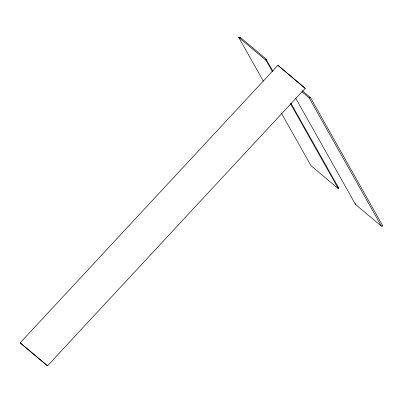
<?xml version="1.0" encoding="UTF-8"?>
<svg xmlns="http://www.w3.org/2000/svg" width="403" height="403" viewBox="0 0 403 403"><rect width="100%" height="100%" fill="white"/><g stroke="black" fill="none" stroke-linecap="round" stroke-linejoin="round"><path stroke-width="0.6" d="M20.15 342.852L277.894 65.326L305.237 88.292L47.494 365.813L20.15 342.852L47.494 365.813M263.386 81.204L238.662 37.318L240.092 37.187L265.965 58.914L272.766 70.983M301.902 91.768L309.086 97.803L310.522 97.672L382.85 226.038L381.414 226.169L355.547 204.442L295.58 98.02M304.693 88.02L305.237 88.292M304.215 87.617L277.894 65.326M238.662 37.318L266.005 60.284L272.493 71.799M302.366 90.821L310.522 97.672M337.336 186.473L338.293 187.279L338.334 188.649L310.99 165.683L281.626 113.57M309.086 97.803L381.414 226.169M291.001 103.344L338.293 187.279M290.422 103.616L338.334 188.649M240.092 37.187L240.712 38.28M355.522 203.525L355.547 204.442M265.965 58.914L266.005 60.284"/></g></svg>
